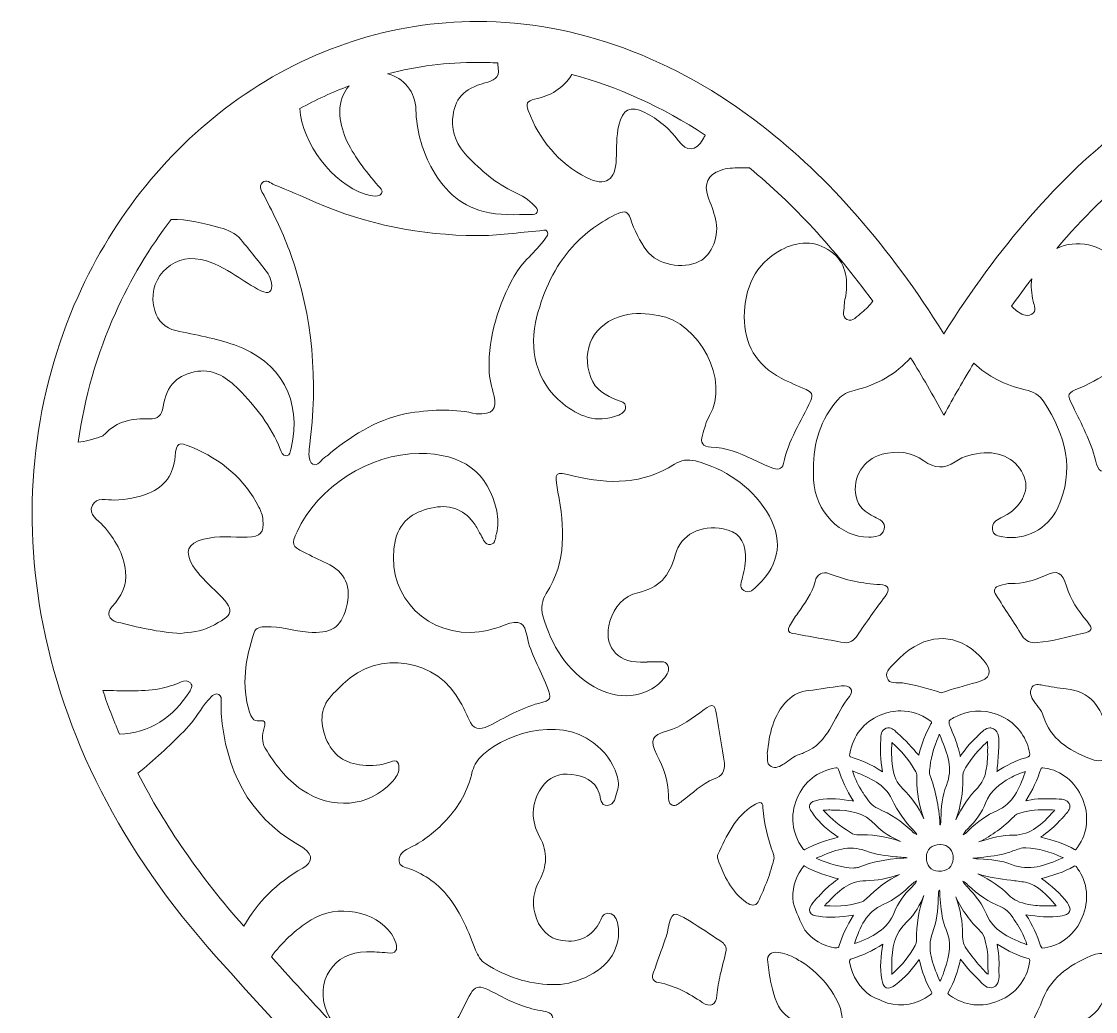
# Model space of a CAD drawing. Extents: x 16 to 8959, y -909 to -91.
# Drawn here: x 3481 to 4006, y -576 to -92 of the extents above; entities that cross this region are included whole.
import ezdxf

# ---------------------------------------------------------------- set-up
doc = ezdxf.new("R2010")
doc.units = 0
doc.header["$MEASUREMENT"] = 0
doc.layers.add('Layer 1', color=7, linetype='Continuous')

msp = doc.modelspace()

# ---------------------------------------------------------------- linework, layer by layer
at = {"layer": 'Layer 1', "lineweight": 0}
for points, knots in [([(4355.48, -226.33), (4337.85, -186.9), (4310.75, -153.49), (4277.11, -129.71), (4242.04, -104.91), (4201.53, -91.8), (4159.95, -91.8), (4112.05, -91.8), (4064.03, -109.39), (4021.06, -142.66), (3988.36, -167.98), (3958.49, -202.19), (3932, -244.61), (3905.52, -202.2), (3875.66, -168), (3842.95, -142.67), (3799.98, -109.4), (3751.95, -91.81), (3704.04, -91.8), (3662.47, -91.8), (3621.96, -104.91), (3586.9, -129.69), (3553.25, -153.47), (3526.15, -186.88), (3508.52, -226.31), (3487.14, -274.13), (3480.87, -327.84), (3490.41, -381.63), (3500.97, -441.15), (3529.77, -497.53), (3576, -549.22), (3729.89, -721.22), (3906.96, -885.08), (3908.74, -886.72), (3908.74, -886.72), (3932.01, -908.2), (3932.01, -908.2), (3932.01, -908.2), (3955.28, -886.71), (3955.28, -886.71), (3957.05, -885.08), (4134.13, -721.22), (4288.01, -549.22), (4334.24, -497.54), (4363.03, -441.16), (4373.59, -381.65), (4383.12, -327.86), (4376.86, -274.15), (4355.48, -226.33)], [0, 0, 0, 0, 1, 1, 1, 2, 2, 2, 3, 3, 3, 4, 4, 4, 5, 5, 5, 6, 6, 6, 7, 7, 7, 8, 8, 8, 9, 9, 9, 10, 10, 10, 11, 11, 11, 12, 12, 12, 13, 13, 13, 14, 14, 14, 15, 15, 15, 16, 16, 16, 16]), ([(3704.04, -111.8), (3704.04, -111.8), (3704.05, -111.8), (3704.06, -111.8), (3707.3, -111.8), (3710.54, -111.91), (3713.77, -112.08), (3713.82, -112.88), (3713.91, -113.69), (3714.05, -114.51), (3714.93, -119.64), (3711.43, -120.8), (3707.54, -121.87), (3697.04, -124.74), (3692.58, -129.53), (3691.74, -139.54), (3691.16, -146.5), (3694, -152.54), (3698.76, -157.49), (3705.59, -164.61), (3712.86, -171.2), (3722.04, -175.32), (3725.63, -176.93), (3729.02, -178.98), (3731.72, -181.94), (3732.54, -182.83), (3733.75, -183.69), (3733.11, -185.13), (3732.59, -186.3), (3731.32, -186.2), (3730.28, -186.21), (3722.42, -186.29), (3714.54, -186.79), (3706.8, -184.75), (3694.69, -181.56), (3686.74, -173.43), (3681.11, -162.75), (3676.56, -154.1), (3673.99, -144.87), (3673.8, -135), (3673.63, -126.33), (3667.75, -119.31), (3659.94, -117.38), (3674.33, -113.69), (3689.11, -111.8), (3704.04, -111.8)], [0, 0, 0, 0, 1, 1, 1, 2, 2, 2, 3, 3, 3, 4, 4, 4, 5, 5, 5, 6, 6, 6, 7, 7, 7, 8, 8, 8, 9, 9, 9, 10, 10, 10, 11, 11, 11, 12, 12, 12, 13, 13, 13, 14, 14, 14, 15, 15, 15, 15]), ([(3731.8, -129.86), (3739.51, -128.28), (3745.82, -124.52), (3750.12, -117.81), (3772.4, -123.61), (3794.33, -133.56), (3815.26, -147.41), (3814.97, -148), (3814.67, -148.58), (3814.34, -149.16), (3810.59, -155.53), (3806.38, -155.92), (3801.99, -149.97), (3797.63, -144.08), (3792.24, -139.54), (3785.71, -136.34), (3778.49, -132.79), (3774.85, -134.68), (3773, -142.61), (3771.72, -148.08), (3771.99, -153.62), (3771.8, -159.15), (3771.44, -169.67), (3766.57, -172.85), (3757.25, -168.12), (3743.42, -161.09), (3734.21, -149.78), (3728.68, -135.37), (3727.43, -132.12), (3728.12, -130.62), (3731.8, -129.86)], [0, 0, 0, 0, 1, 1, 1, 2, 2, 2, 3, 3, 3, 4, 4, 4, 5, 5, 5, 6, 6, 6, 7, 7, 7, 8, 8, 8, 9, 9, 9, 10, 10, 10, 10]), ([(3646.37, -160.93), (3649.13, -164.88), (3652.37, -168.49), (3655.38, -172.26), (3656.24, -173.34), (3657.84, -174.33), (3656.96, -175.89), (3656.05, -177.5), (3654.23, -177.34), (3652.6, -177.05), (3651.37, -176.83), (3650.12, -176.63), (3648.94, -176.24), (3632.84, -171.06), (3618.22, -151.52), (3616.95, -134.44), (3624.78, -130.14), (3632.84, -126.43), (3641.07, -123.34), (3638.2, -126.65), (3636.5, -130.99), (3636.57, -135.84), (3636.69, -145.4), (3641.11, -153.39), (3646.37, -160.93)], [0, 0, 0, 0, 1, 1, 1, 2, 2, 2, 3, 3, 3, 4, 4, 4, 5, 5, 5, 6, 6, 6, 7, 7, 7, 8, 8, 8, 8]), ([(3897.21, -228.66), (3895.74, -230.63), (3893.97, -232.48), (3891.88, -234.15), (3889.69, -235.91), (3887.33, -238.96), (3884.6, -237.57), (3881.79, -236.13), (3883.41, -232.4), (3883.34, -229.67), (3883.31, -228.44), (3883.82, -227.22), (3883.99, -225.98), (3885.11, -217.57), (3884.17, -209.54), (3876.75, -204.28), (3869.03, -198.82), (3860.41, -199.17), (3852.35, -203.58), (3839.58, -210.56), (3834.49, -222.5), (3834.36, -236.23), (3834.24, -249.48), (3840.28, -259.99), (3852.42, -266.29), (3856.38, -268.34), (3860.5, -270.09), (3864.6, -271.86), (3867.15, -272.96), (3868.28, -274.32), (3866.92, -277.22), (3862.14, -287.37), (3855.87, -296.87), (3853.54, -308.12), (3852.91, -311.16), (3850.24, -311.14), (3847.89, -310.21), (3844.57, -308.9), (3841.35, -307.34), (3838.12, -305.81), (3831.78, -302.81), (3825.29, -300.25), (3818.17, -300.08), (3813.88, -299.98), (3812.83, -297.8), (3813.94, -294.14), (3814.93, -290.9), (3815.7, -287.45), (3817.4, -284.59), (3827.31, -267.87), (3812.63, -238.97), (3792.25, -235.59), (3786.52, -234.64), (3780.94, -234.09), (3775.27, -235.58), (3760.89, -239.37), (3754.2, -252.02), (3759.29, -265.98), (3761.52, -272.1), (3766.8, -274.77), (3772.35, -277.09), (3773.93, -277.75), (3776.29, -277.9), (3776.36, -280.09), (3776.44, -282.54), (3774.37, -283.86), (3772.35, -284.64), (3762.1, -288.58), (3753.31, -284.93), (3745.51, -278.6), (3732.61, -268.11), (3728.68, -252.12), (3732.98, -236.04), (3736.38, -223.31), (3741.49, -211.83), (3750.34, -202.06), (3756.67, -195.07), (3764.13, -189.67), (3772.68, -185.71), (3775.76, -184.28), (3777.58, -184.79), (3778.72, -188.27), (3780.57, -193.89), (3783.16, -199.21), (3786.73, -203.98), (3791.86, -210.85), (3804.06, -213.27), (3812.52, -209.13), (3818.54, -206.19), (3822.38, -196.44), (3820.37, -188.49), (3819.41, -184.69), (3817.88, -181.04), (3816.61, -177.32), (3814.51, -171.14), (3816.56, -166.94), (3822.72, -164.63), (3825.8, -163.48), (3829, -163.39), (3832.23, -163.43), (3833.79, -163.44), (3835.35, -163.44), (3836.91, -163.44), (3858.38, -181.06), (3878.52, -202.86), (3897.21, -228.66)], [0, 0, 0, 0, 1, 1, 1, 2, 2, 2, 3, 3, 3, 4, 4, 4, 5, 5, 5, 6, 6, 6, 7, 7, 7, 8, 8, 8, 9, 9, 9, 10, 10, 10, 11, 11, 11, 12, 12, 12, 13, 13, 13, 14, 14, 14, 15, 15, 15, 16, 16, 16, 17, 17, 17, 18, 18, 18, 19, 19, 19, 20, 20, 20, 21, 21, 21, 22, 22, 22, 23, 23, 23, 24, 24, 24, 25, 25, 25, 26, 26, 26, 27, 27, 27, 28, 28, 28, 29, 29, 29, 30, 30, 30, 31, 31, 31, 32, 32, 32, 33, 33, 33, 34, 34, 34, 35, 35, 35, 35]), ([(4027.12, -163.42), (4030.23, -163.34), (4033.34, -163.4), (4036.4, -164.32), (4043.64, -166.49), (4045.26, -169.29), (4043.37, -176.57), (4041.46, -183.92), (4037.87, -190.87), (4040.1, -199), (4042.17, -206.55), (4046.17, -210.04), (4053.81, -210.95), (4063.65, -212.14), (4070.33, -207.99), (4075.19, -199.96), (4077.69, -195.83), (4080.12, -191.66), (4082.49, -187.46), (4084.03, -184.75), (4085.86, -184.25), (4088.66, -185.77), (4117.21, -201.3), (4134.15, -232.51), (4124.77, -266.21), (4121.43, -278.26), (4103.5, -288.52), (4091.27, -285.62), (4089.58, -285.22), (4087.81, -284.5), (4086.46, -283.43), (4083.82, -281.32), (4083.33, -279.13), (4087.04, -277.38), (4089.3, -276.32), (4091.63, -275.26), (4093.57, -273.75), (4101.3, -267.75), (4103.74, -258.73), (4100.6, -248.71), (4098.15, -240.91), (4090.49, -235.43), (4080.96, -234.64), (4054.23, -232.45), (4034.38, -256.59), (4041.68, -282.41), (4045.83, -297.1), (4045.87, -297.22), (4031.51, -301.9), (4025.48, -303.87), (4020.19, -307.15), (4014.64, -310.02), (4008.83, -313.03), (4007.65, -312.43), (4006.13, -306.36), (4003.81, -297.08), (3999.32, -288.72), (3995.18, -280.2), (3992.02, -273.67), (3992.15, -273.77), (3998.67, -270.99), (4010.76, -265.83), (4021.19, -258.7), (4024.14, -244.84), (4026.87, -232), (4024.66, -219.93), (4016.3, -209.42), (4009.14, -200.41), (3996.78, -198.35), (3987.17, -202.8), (3999.91, -187.95), (4013.24, -174.81), (4027.12, -163.42)], [0, 0, 0, 0, 1, 1, 1, 2, 2, 2, 3, 3, 3, 4, 4, 4, 5, 5, 5, 6, 6, 6, 7, 7, 7, 8, 8, 8, 9, 9, 9, 10, 10, 10, 11, 11, 11, 12, 12, 12, 13, 13, 13, 14, 14, 14, 15, 15, 15, 16, 16, 16, 17, 17, 17, 18, 18, 18, 19, 19, 19, 20, 20, 20, 21, 21, 21, 22, 22, 22, 23, 23, 23, 24, 24, 24, 24]), ([(3598.7, -170.59), (3600.67, -168.67), (3602.69, -170.93), (3604.53, -171.68), (3611.32, -174.46), (3618.05, -177.37), (3624.77, -180.3), (3649.86, -191.25), (3676.22, -196.35), (3703.46, -196.58), (3713.78, -196.67), (3724.11, -195.02), (3734.44, -194.15), (3735.66, -194.05), (3737.14, -193.34), (3737.98, -194.49), (3739.07, -195.98), (3737.6, -197.14), (3736.83, -198.24), (3732.33, -204.68), (3725.69, -209.25), (3721.84, -216.37), (3714.14, -230.64), (3709.31, -245.52), (3709.53, -261.9), (3709.6, -266.48), (3710.93, -270.7), (3712, -275.03), (3713.59, -281.49), (3711.45, -284.08), (3703.32, -283.82), (3693.6, -281.27), (3682.41, -281.5), (3671.19, -283.29), (3656.2, -285.69), (3643.87, -293.45), (3632.25, -302.65), (3631.41, -303.32), (3630.71, -304.23), (3629.77, -304.69), (3627.47, -305.82), (3625.8, -309.93), (3623.35, -308.35), (3620.92, -306.8), (3621.36, -302.92), (3621.76, -299.84), (3625.94, -267.77), (3623.42, -236.35), (3612.6, -205.74), (3609.07, -195.76), (3604.33, -186.34), (3599.51, -176.95), (3598.49, -174.96), (3596.58, -172.66), (3598.7, -170.59)], [0, 0, 0, 0, 1, 1, 1, 2, 2, 2, 3, 3, 3, 4, 4, 4, 5, 5, 5, 6, 6, 6, 7, 7, 7, 8, 8, 8, 9, 9, 9, 10, 10, 10, 11, 11, 11, 12, 12, 12, 13, 13, 13, 14, 14, 14, 15, 15, 15, 16, 16, 16, 17, 17, 17, 18, 18, 18, 18]), ([(3554.14, -188.68), (3562.19, -188.44), (3570.1, -190.61), (3578.01, -192.71), (3581.82, -193.72), (3585.55, -195.36), (3588.15, -198.46), (3592.74, -203.92), (3597.14, -209.54), (3601.45, -215.22), (3602.38, -216.43), (3602.9, -218.13), (3603.12, -219.67), (3603.74, -224.05), (3601.91, -225.55), (3597.97, -223.55), (3593.69, -221.36), (3589.68, -218.63), (3585.58, -216.07), (3580.26, -212.74), (3574.86, -209.55), (3568.63, -208.23), (3553.9, -205.12), (3541.57, -218.82), (3546.06, -233.27), (3547.67, -238.45), (3550.91, -241.8), (3556.41, -243.01), (3566.01, -245.13), (3575.72, -246.77), (3585.04, -250.07), (3607.73, -258.09), (3618.31, -277.24), (3612.7, -300.53), (3612.35, -301.99), (3612.47, -304.21), (3610.43, -304.32), (3608.58, -304.42), (3607.95, -302.41), (3607.38, -300.98), (3602.84, -289.64), (3595.49, -280.21), (3586.99, -271.7), (3581.61, -266.32), (3575.41, -261.79), (3567.12, -262.95), (3557.36, -264.31), (3551.81, -269.78), (3550.09, -280.23), (3549.36, -284.64), (3547.82, -286.34), (3543.27, -286.21), (3535.25, -285.99), (3527.53, -287.19), (3521.68, -293.63), (3521.11, -294.27), (3520.25, -294.77), (3519.42, -295.04), (3515.8, -296.23), (3512.19, -297.13), (3508.58, -297.68), (3511.71, -275.8), (3517.79, -254.56), (3526.78, -234.47), (3534.18, -217.93), (3543.39, -202.57), (3554.14, -188.68)], [0, 0, 0, 0, 1, 1, 1, 2, 2, 2, 3, 3, 3, 4, 4, 4, 5, 5, 5, 6, 6, 6, 7, 7, 7, 8, 8, 8, 9, 9, 9, 10, 10, 10, 11, 11, 11, 12, 12, 12, 13, 13, 13, 14, 14, 14, 15, 15, 15, 16, 16, 16, 17, 17, 17, 18, 18, 18, 19, 19, 19, 20, 20, 20, 21, 21, 21, 22, 22, 22, 22]), ([(3975.69, -228.69), (3976.11, -230.75), (3977.8, -233.43), (3974.96, -234.99), (3972.22, -236.49), (3969.76, -234.95), (3967.58, -233.3), (3966.69, -232.62), (3965.85, -231.88), (3965.06, -231.08), (3968.33, -226.51), (3971.63, -222.06), (3974.98, -217.74), (3974.43, -221.3), (3974.93, -224.97), (3975.69, -228.69)], [0, 0, 0, 0, 1, 1, 1, 2, 2, 2, 3, 3, 3, 4, 4, 4, 5, 5, 5, 5]), ([(3932.01, -284.43), (3936.76, -275.62), (3941.65, -267.13), (3946.65, -258.96), (3953.33, -265.38), (3961.78, -269.66), (3971.8, -272.01), (3975.73, -272.94), (3978.72, -274.48), (3980.9, -277.86), (3991.46, -294.19), (3996.33, -311.29), (3987.5, -329.99), (3982.65, -340.25), (3971.98, -345.66), (3960.91, -343.94), (3958.61, -343.58), (3955.98, -343.14), (3955.75, -340.2), (3955.54, -337.38), (3957.37, -335.68), (3959.91, -334.6), (3968.35, -331), (3973.52, -322.93), (3971.78, -316.21), (3969.54, -307.59), (3961.34, -302.18), (3951.66, -302.83), (3946.57, -303.17), (3941.73, -304.31), (3937.5, -307.22), (3932.22, -310.85), (3927.39, -310.46), (3922.22, -306.72), (3916.07, -302.28), (3909, -301.61), (3901.76, -303.56), (3892.46, -306.06), (3887.21, -314.76), (3889.04, -324.22), (3890.03, -329.38), (3893.69, -331.97), (3897.99, -334.14), (3900.47, -335.4), (3903.77, -336.53), (3902.75, -340.24), (3901.76, -343.84), (3898.47, -344.05), (3895.31, -344.08), (3881.34, -344.18), (3869.02, -331.46), (3868.2, -316.02), (3868.11, -314.24), (3868.19, -312.45), (3868.19, -310.66), (3868.17, -297.89), (3871.69, -286.38), (3880.29, -276.66), (3882.39, -274.3), (3884.98, -273.02), (3888.06, -272.29), (3899.45, -269.58), (3908.66, -264.23), (3915.72, -256.3), (3921.3, -265.29), (3926.73, -274.66), (3932.01, -284.43)], [0, 0, 0, 0, 1, 1, 1, 2, 2, 2, 3, 3, 3, 4, 4, 4, 5, 5, 5, 6, 6, 6, 7, 7, 7, 8, 8, 8, 9, 9, 9, 10, 10, 10, 11, 11, 11, 12, 12, 12, 13, 13, 13, 14, 14, 14, 15, 15, 15, 16, 16, 16, 17, 17, 17, 18, 18, 18, 19, 19, 19, 20, 20, 20, 21, 21, 21, 22, 22, 22, 22]), ([(3564.75, -358.07), (3567.58, -362.66), (3571.5, -366.3), (3575.41, -370.03), (3586.41, -380.5), (3584.89, -382), (3573.21, -387.96), (3568.49, -390.36), (3563.23, -390.56), (3558.86, -391.14), (3547.66, -390.61), (3537.58, -388.16), (3527.54, -385.59), (3523.65, -384.59), (3522.29, -381.11), (3525.1, -378.17), (3529.86, -373.17), (3532.42, -367.61), (3531.76, -360.82), (3530.92, -352.11), (3526.55, -345), (3520.9, -338.54), (3518.33, -335.6), (3513.19, -333.27), (3515.59, -328.5), (3517.64, -324.4), (3522.61, -325.94), (3526.38, -325.91), (3532.21, -325.85), (3537.74, -324.78), (3543.1, -322.55), (3551.13, -319.22), (3555.22, -313.41), (3556.01, -304.59), (3556.65, -297.54), (3557.55, -297.37), (3564.17, -300.09), (3578.57, -306.02), (3589.88, -315.42), (3597.02, -329.47), (3597.99, -331.39), (3598.77, -333.38), (3598.95, -335.57), (3599.52, -342.08), (3597.86, -343.84), (3591.32, -344.05), (3584.19, -344.28), (3576.99, -343.19), (3569.95, -345.07), (3562.11, -347.15), (3560.46, -351.1), (3564.75, -358.07)], [0, 0, 0, 0, 1, 1, 1, 2, 2, 2, 3, 3, 3, 4, 4, 4, 5, 5, 5, 6, 6, 6, 7, 7, 7, 8, 8, 8, 9, 9, 9, 10, 10, 10, 11, 11, 11, 12, 12, 12, 13, 13, 13, 14, 14, 14, 15, 15, 15, 16, 16, 16, 17, 17, 17, 17]), ([(3597.14, -433.95), (3594.17, -434.38), (3593.17, -431.97), (3592.44, -429.72), (3588.12, -416.47), (3590.49, -403.57), (3594.61, -390.8), (3595.5, -388.05), (3597.98, -388.01), (3600.37, -387.91), (3607.42, -387.62), (3614.12, -389.98), (3621.08, -390.53), (3632.14, -391.4), (3637.1, -388.51), (3639.69, -378.87), (3642.51, -368.36), (3639.34, -361.08), (3630.06, -356.76), (3626.34, -355.02), (3622.61, -353.28), (3618.93, -351.44), (3613.12, -348.54), (3612.8, -347.49), (3615.63, -341.44), (3625.9, -319.44), (3651.03, -303.31), (3675.3, -303.12), (3696.51, -302.96), (3709.42, -312.52), (3713.28, -331.24), (3714.05, -334.97), (3714.13, -338.7), (3713.12, -342.39), (3712.58, -344.37), (3712.83, -347.25), (3710.25, -347.65), (3707.33, -348.1), (3706.84, -345.01), (3705.65, -343.15), (3704.6, -341.5), (3703.82, -339.66), (3702.73, -338.04), (3697.94, -330.92), (3691.14, -328.01), (3682.8, -329.53), (3673.68, -331.2), (3666.27, -335.25), (3663.85, -345.27), (3658.09, -369.15), (3675.9, -391.09), (3700.39, -390.67), (3706.29, -390.57), (3711.57, -389.27), (3716.95, -387.12), (3724.96, -383.93), (3726.89, -386.41), (3728.13, -392.59), (3729.87, -401.23), (3734.7, -408.78), (3737.83, -416.95), (3740.3, -423.38), (3740.21, -423.78), (3733.78, -425.41), (3724.99, -427.64), (3717.38, -432.45), (3709.38, -436.4), (3704.69, -438.71), (3701.68, -438.11), (3699.65, -433.13), (3698.51, -430.32), (3697.03, -427.64), (3695.64, -424.95), (3684.56, -403.55), (3655.5, -398.91), (3638.26, -415.77), (3636.72, -417.27), (3635.23, -418.82), (3633.69, -420.31), (3627.02, -426.77), (3626.52, -434.31), (3629.79, -442.5), (3633.03, -450.63), (3639.16, -454.93), (3647.77, -455.62), (3652.23, -455.98), (3656.7, -455.86), (3660.97, -454.08), (3665.05, -452.38), (3665.72, -454.79), (3665.35, -458.01), (3665.07, -460.42), (3663.59, -462.24), (3661.98, -463.98), (3650.65, -476.23), (3632.67, -477.68), (3618.01, -467.65), (3610.28, -462.37), (3604.78, -455.21), (3600.09, -447.3), (3598.19, -444.08), (3598.64, -440.81), (3599.55, -437.44), (3600.08, -435.49), (3600.67, -433.44), (3597.14, -433.95)], [0, 0, 0, 0, 1, 1, 1, 2, 2, 2, 3, 3, 3, 4, 4, 4, 5, 5, 5, 6, 6, 6, 7, 7, 7, 8, 8, 8, 9, 9, 9, 10, 10, 10, 11, 11, 11, 12, 12, 12, 13, 13, 13, 14, 14, 14, 15, 15, 15, 16, 16, 16, 17, 17, 17, 18, 18, 18, 19, 19, 19, 20, 20, 20, 21, 21, 21, 22, 22, 22, 23, 23, 23, 24, 24, 24, 25, 25, 25, 26, 26, 26, 27, 27, 27, 28, 28, 28, 29, 29, 29, 30, 30, 30, 31, 31, 31, 32, 32, 32, 33, 33, 33, 34, 34, 34, 35, 35, 35, 35]), ([(3743.26, -321.99), (3741.36, -311.75), (3741.36, -311.84), (3751.15, -314.19), (3768.19, -318.27), (3784.79, -318.34), (3800.22, -308.4), (3803.36, -306.37), (3806.88, -305.83), (3810.53, -306.82), (3825.1, -310.74), (3836.96, -318.69), (3845.21, -331.35), (3853.67, -344.35), (3851.95, -357.23), (3841, -367.64), (3839.05, -369.49), (3836.97, -371.94), (3834.09, -370.13), (3831.65, -368.6), (3833.04, -365.89), (3833.56, -363.71), (3834.45, -360.04), (3835.16, -356.38), (3834.99, -352.58), (3834.69, -345.58), (3830.99, -341.28), (3824.11, -339.99), (3813.38, -337.98), (3803.31, -342.44), (3800.56, -352.87), (3797.83, -363.25), (3792.71, -368.83), (3782.3, -371.28), (3775.53, -372.87), (3770.69, -378.08), (3768.65, -385.25), (3765.34, -396.91), (3771.5, -405.17), (3783.64, -405.23), (3784.71, -405.23), (3785.79, -405.23), (3786.86, -405.23), (3786.86, -405.19), (3786.86, -405.15), (3786.86, -405.11), (3787.93, -405.11), (3789.01, -405.04), (3790.08, -405.12), (3792.48, -405.3), (3795.61, -404.1), (3796.92, -406.81), (3798.41, -409.86), (3795.88, -412.22), (3794.02, -414.31), (3786.47, -422.82), (3772.41, -424.09), (3760.92, -417.34), (3747.46, -409.44), (3740.18, -397.02), (3735.79, -382.56), (3734.63, -378.74), (3735.5, -374.78), (3737.51, -371.69), (3747.68, -356), (3746.44, -339.15), (3743.26, -321.99)], [0, 0, 0, 0, 1, 1, 1, 2, 2, 2, 3, 3, 3, 4, 4, 4, 5, 5, 5, 6, 6, 6, 7, 7, 7, 8, 8, 8, 9, 9, 9, 10, 10, 10, 11, 11, 11, 12, 12, 12, 13, 13, 13, 14, 14, 14, 15, 15, 15, 16, 16, 16, 17, 17, 17, 18, 18, 18, 19, 19, 19, 20, 20, 20, 21, 21, 21, 22, 22, 22, 22]), ([(3903.22, -373.14), (3898.46, -379.38), (3894, -385.86), (3889.51, -392.31), (3887.95, -394.55), (3886.16, -396.02), (3883.25, -395.68), (3874.82, -394.17), (3866.39, -392.68), (3857.97, -391.15), (3855.7, -390.73), (3855.54, -389.26), (3856.52, -387.58), (3857.77, -385.42), (3859.11, -383.3), (3860.54, -381.26), (3863.93, -376.44), (3867.54, -371.73), (3868.97, -365.85), (3869.9, -362.02), (3872.72, -360.74), (3875.86, -361.94), (3883.93, -365.01), (3892.13, -366.91), (3900.78, -367.28), (3904.9, -367.46), (3906.1, -369.35), (3903.22, -373.14)], [0, 0, 0, 0, 1, 1, 1, 2, 2, 2, 3, 3, 3, 4, 4, 4, 5, 5, 5, 6, 6, 6, 7, 7, 7, 8, 8, 8, 9, 9, 9, 9]), ([(3999.6, -391.27), (3992.27, -392.75), (3985.11, -395.1), (3977.61, -395.63), (3974.47, -396.01), (3972.04, -395.08), (3970.29, -392.3), (3966.1, -385.66), (3961.81, -379.08), (3957.55, -372.49), (3955.93, -369.99), (3956.79, -368.45), (3959.45, -367.74), (3961.16, -367.27), (3962.95, -366.66), (3964.67, -366.74), (3970.55, -366.99), (3975.86, -365.37), (3981.16, -362.95), (3987.78, -359.93), (3989.95, -361.14), (3991.97, -368.13), (3993.85, -374.63), (3997.68, -379.94), (4001.89, -385.09), (4005.17, -389.11), (4004.71, -390.24), (3999.6, -391.27)], [0, 0, 0, 0, 1, 1, 1, 2, 2, 2, 3, 3, 3, 4, 4, 4, 5, 5, 5, 6, 6, 6, 7, 7, 7, 8, 8, 8, 9, 9, 9, 9]), ([(3947.89, -415.16), (3942.2, -416.61), (3936.59, -418.42), (3930.64, -420.16), (3924.6, -418.19), (3918.26, -416.49), (3911.73, -415.42), (3909.14, -414.99), (3905.18, -416.26), (3904.19, -412.87), (3903.17, -409.39), (3906.51, -407.18), (3908.7, -404.92), (3910.69, -402.88), (3912.75, -400.85), (3915.07, -399.23), (3927.76, -390.33), (3941.05, -392.25), (3951.41, -404.32), (3956.1, -409.78), (3954.84, -413.4), (3947.89, -415.16)], [0, 0, 0, 0, 1, 1, 1, 2, 2, 2, 3, 3, 3, 4, 4, 4, 5, 5, 5, 6, 6, 6, 7, 7, 7, 7]), ([(3520.64, -419.1), (3529.85, -419.06), (3539.07, -419.89), (3548.24, -418.25), (3551.97, -417.57), (3555.5, -416.36), (3558.97, -414.91), (3560.57, -414.24), (3562.19, -414.01), (3563.46, -415.36), (3564.91, -416.88), (3563.8, -418.42), (3562.98, -419.75), (3555.67, -431.64), (3543.06, -440.43), (3528.79, -440.38), (3525.78, -433.34), (3523.06, -426.25), (3520.64, -419.1)], [0, 0, 0, 0, 1, 1, 1, 2, 2, 2, 3, 3, 3, 4, 4, 4, 5, 5, 5, 6, 6, 6, 6]), ([(3865.93, -419.09), (3871.26, -418.55), (3876.53, -417.48), (3881.85, -416.84), (3886.04, -416.33), (3888.31, -418.95), (3885.79, -422.04), (3878.89, -430.47), (3876.36, -442.72), (3866.15, -448.36), (3865.18, -448.75), (3864.24, -449.19), (3863.32, -449.65), (3862.64, -449.91), (3861.93, -450.15), (3861.19, -450.36), (3858.56, -451.08), (3856.36, -453.36), (3853.95, -454.89), (3851.95, -456.15), (3849.8, -457.49), (3847.46, -456.27), (3844.86, -454.92), (3845.99, -452.17), (3845.62, -449.73), (3846.75, -440.47), (3848.27, -431.14), (3855.49, -423.96), (3858.38, -421.08), (3861.8, -419.51), (3865.93, -419.09)], [0, 0, 0, 0, 1, 1, 1, 2, 2, 2, 3, 3, 3, 4, 4, 4, 5, 5, 5, 6, 6, 6, 7, 7, 7, 8, 8, 8, 9, 9, 9, 10, 10, 10, 10]), ([(4011.66, -437.74), (4012.41, -440.48), (4012.65, -443.35), (4013, -445.45), (4012.86, -453.08), (4009.73, -454.94), (4003.22, -452.35), (3993, -448.29), (3984.16, -443), (3980.63, -431.54), (3979.73, -428.6), (3977.11, -426.22), (3975.48, -423.46), (3974.35, -421.55), (3973.9, -419.3), (3975.24, -417.36), (3976.44, -415.62), (3978.44, -416.23), (3980.19, -416.51), (3984.07, -417.11), (3987.92, -417.96), (3991.81, -418.3), (4003.83, -419.35), (4008.86, -427.44), (4011.66, -437.74)], [0, 0, 0, 0, 1, 1, 1, 2, 2, 2, 3, 3, 3, 4, 4, 4, 5, 5, 5, 6, 6, 6, 7, 7, 7, 8, 8, 8, 8]), ([(3537.81, -459.58), (3545.59, -453.23), (3553.04, -446.36), (3560.23, -439.09), (3563.78, -435.49), (3566.65, -431.43), (3569.46, -427.28), (3570.65, -425.51), (3572.09, -423.9), (3573.56, -422.35), (3574.53, -421.33), (3575.73, -420.29), (3577.33, -421.04), (3578.72, -421.69), (3578.53, -423.12), (3578.56, -424.34), (3578.62, -426.3), (3578.58, -428.27), (3578.58, -430.24), (3580.72, -457.66), (3591.48, -480.05), (3616.02, -494.41), (3617.1, -495.04), (3618.19, -495.68), (3619.17, -496.46), (3623.53, -499.94), (3623.33, -503.22), (3618.47, -505.96), (3605.65, -513.18), (3596.21, -522.8), (3589.63, -534.43), (3568.35, -510.43), (3551.04, -485.42), (3537.81, -459.58)], [0, 0, 0, 0, 1, 1, 1, 2, 2, 2, 3, 3, 3, 4, 4, 4, 5, 5, 5, 6, 6, 6, 7, 7, 7, 8, 8, 8, 9, 9, 9, 10, 10, 10, 11, 11, 11, 11]), ([(3819.64, -462.36), (3813.53, -464.68), (3809, -469.48), (3803.8, -473.24), (3802.39, -474.25), (3800.94, -475.89), (3799.06, -475.15), (3797.06, -474.36), (3797.36, -472.18), (3797.33, -470.44), (3797.22, -463.3), (3794.85, -456.86), (3791.67, -450.55), (3787.97, -443.19), (3789.01, -441.16), (3796.77, -438.86), (3803.59, -436.84), (3809.11, -432.55), (3814.76, -428.47), (3819.12, -425.33), (3819.9, -425.62), (3820.8, -430.86), (3822.16, -438.76), (3823.38, -446.69), (3824.66, -454.61), (3825.16, -458.67), (3823.43, -460.92), (3819.64, -462.36)], [0, 0, 0, 0, 1, 1, 1, 2, 2, 2, 3, 3, 3, 4, 4, 4, 5, 5, 5, 6, 6, 6, 7, 7, 7, 8, 8, 8, 9, 9, 9, 9]), ([(3925.69, -435.48), (3923.11, -440.08), (3921.13, -445.11), (3919.67, -450.79), (3916.6, -447.01), (3913.19, -443.45), (3909.29, -439.99), (3909.09, -439.82), (3908.89, -439.62), (3908.69, -439.42), (3907.61, -438.36), (3905.98, -436.75), (3903.8, -437.53), (3901.24, -438.43), (3901.2, -441.03), (3901.17, -442.59), (3901.16, -442.86), (3901.16, -443.14), (3901.14, -443.39), (3900.86, -447.63), (3900.79, -452.69), (3902.03, -458.84), (3896.35, -455.13), (3891.03, -453.1), (3886.45, -451.6), (3886.06, -451.47), (3885.66, -451.34), (3885.93, -450), (3887.73, -440.89), (3892.75, -434.56), (3900.86, -431.18), (3904.27, -429.77), (3907.62, -429.06), (3910.9, -429.06), (3915.79, -429.06), (3920.53, -430.63), (3925.07, -433.76), (3926.22, -434.55), (3926.11, -434.75), (3925.69, -435.48)], [0, 0, 0, 0, 1, 1, 1, 2, 2, 2, 3, 3, 3, 4, 4, 4, 5, 5, 5, 6, 6, 6, 7, 7, 7, 8, 8, 8, 9, 9, 9, 10, 10, 10, 11, 11, 11, 12, 12, 12, 13, 13, 13, 13]), ([(3960.7, -431.9), (3967.37, -435.3), (3972.15, -441.43), (3973.79, -448.73), (3974.31, -451.02), (3973.89, -451.48), (3972.04, -451.99), (3966.96, -453.41), (3962.37, -455.97), (3957.96, -458.65), (3958.01, -458.07), (3958.06, -457.51), (3958.11, -456.95), (3958.41, -453.62), (3958.69, -450.47), (3958.8, -447.32), (3958.81, -446.96), (3958.83, -446.57), (3958.85, -446.17), (3959.01, -443.23), (3959.23, -439.19), (3956.21, -437.8), (3955.62, -437.52), (3955.05, -437.41), (3954.51, -437.41), (3952.3, -437.41), (3950.47, -439.36), (3949.06, -440.86), (3948.54, -441.41), (3948.06, -441.93), (3947.6, -442.33), (3944.68, -444.88), (3942.39, -448.04), (3940.18, -451.1), (3940.11, -451.19), (3940.05, -451.28), (3939.98, -451.37), (3939.98, -451.33), (3939.97, -451.29), (3939.97, -451.25), (3939.92, -450.89), (3939.87, -450.53), (3939.79, -450.2), (3939.01, -446.94), (3937.84, -443.49), (3936.11, -439.34), (3935.02, -436.71), (3934.27, -434.8), (3934.6, -434), (3934.92, -433.2), (3936.8, -432.34), (3939.43, -431.21), (3946.29, -428.26), (3954.04, -428.51), (3960.7, -431.9)], [0, 0, 0, 0, 1, 1, 1, 2, 2, 2, 3, 3, 3, 4, 4, 4, 5, 5, 5, 6, 6, 6, 7, 7, 7, 8, 8, 8, 9, 9, 9, 10, 10, 10, 11, 11, 11, 12, 12, 12, 13, 13, 13, 14, 14, 14, 15, 15, 15, 16, 16, 16, 17, 17, 17, 18, 18, 18, 18]), ([(3734.26, -490.66), (3738.48, -498.39), (3737.89, -505.01), (3733.99, -512.36), (3731.47, -517.12), (3730.54, -522.35), (3731.91, -527.94), (3733.71, -535.32), (3738.58, -540.57), (3745.31, -541.47), (3753.8, -542.62), (3760.25, -539.34), (3763.83, -532), (3764.78, -530.05), (3765.56, -527.7), (3768.25, -528.12), (3771.16, -528.58), (3772.07, -531.04), (3772.55, -533.63), (3774.53, -544.4), (3768.37, -554.47), (3756.39, -559.6), (3751.28, -561.79), (3745.91, -563.2), (3740.24, -563), (3728.53, -562.62), (3717.78, -559.22), (3707.94, -552.82), (3705.36, -551.13), (3704.02, -548.8), (3702.98, -546.07), (3699.53, -537.05), (3695.87, -528.13), (3689.9, -520.36), (3684.85, -513.78), (3678.37, -509.29), (3670.71, -506.3), (3668.66, -505.49), (3665.71, -505.46), (3665.54, -502.43), (3665.37, -499.33), (3667.67, -497.53), (3670.13, -496.37), (3676.7, -493.3), (3682.28, -489.03), (3687.33, -483.82), (3693.83, -477.11), (3698.64, -469.59), (3700.92, -460.48), (3701.66, -457.53), (3702.63, -454.66), (3704.73, -452.3), (3714.65, -441.15), (3743.24, -431.07), (3760.67, -444.66), (3766.07, -448.87), (3769.97, -453.98), (3772.08, -460.49), (3772.94, -463.12), (3773.11, -465.75), (3772.28, -468.39), (3771.38, -471.25), (3770.96, -475.12), (3767.4, -475.34), (3763.94, -475.55), (3764.24, -471.55), (3763.45, -469.25), (3761.21, -462.75), (3755.75, -461.04), (3750.03, -460.18), (3743.94, -459.26), (3738.72, -461.45), (3735.17, -466.7), (3729.93, -474.46), (3730.09, -482.99), (3734.26, -490.66)], [0, 0, 0, 0, 1, 1, 1, 2, 2, 2, 3, 3, 3, 4, 4, 4, 5, 5, 5, 6, 6, 6, 7, 7, 7, 8, 8, 8, 9, 9, 9, 10, 10, 10, 11, 11, 11, 12, 12, 12, 13, 13, 13, 14, 14, 14, 15, 15, 15, 16, 16, 16, 17, 17, 17, 18, 18, 18, 19, 19, 19, 20, 20, 20, 21, 21, 21, 22, 22, 22, 23, 23, 23, 24, 24, 24, 25, 25, 25, 25]), ([(3933.22, -465.54), (3931.08, -470.73), (3930.72, -476.43), (3930.53, -481.82), (3930.52, -482.04), (3930.52, -482.26), (3930.51, -482.49), (3930.51, -483.14), (3930.5, -483.75), (3930.36, -484.23), (3930.31, -484.39), (3930.27, -484.56), (3930.22, -484.73), (3930.2, -484.82), (3930.17, -484.93), (3930.14, -485.04), (3930.12, -484.92), (3930.1, -484.78), (3930.09, -484.62), (3929.55, -475.56), (3927.92, -467.61), (3925.11, -460.31), (3924.99, -460.02), (3925.01, -459.51), (3925.03, -459.02), (3925.04, -458.74), (3925.05, -458.46), (3925.04, -458.19), (3925.37, -452.95), (3926.78, -447.56), (3929.49, -441.26), (3929.49, -441.26), (3929.61, -440.97), (3929.61, -440.97), (3929.68, -440.82), (3929.77, -440.59), (3929.85, -440.44), (3929.96, -440.63), (3930.1, -440.97), (3930.17, -441.15), (3930.17, -441.15), (3930.66, -442.4), (3930.66, -442.4), (3933.71, -450.1), (3936.59, -457.38), (3933.22, -465.54)], [0, 0, 0, 0, 1, 1, 1, 2, 2, 2, 3, 3, 3, 4, 4, 4, 5, 5, 5, 6, 6, 6, 7, 7, 7, 8, 8, 8, 9, 9, 9, 10, 10, 10, 11, 11, 11, 12, 12, 12, 13, 13, 13, 14, 14, 14, 15, 15, 15, 15]), ([(3906.54, -444.59), (3911.24, -448.53), (3914.9, -453.02), (3918.21, -458.83), (3918.77, -459.82), (3918.76, -460.97), (3918.75, -462.4), (3918.7, -468.98), (3919.86, -475.52), (3922.19, -481.89), (3919.55, -476.11), (3916.1, -471.16), (3911.9, -467.14), (3909.04, -464.4), (3907.54, -461.16), (3906.86, -456.32), (3906.31, -452.37), (3906.33, -448.4), (3906.54, -444.59)], [0, 0, 0, 0, 1, 1, 1, 2, 2, 2, 3, 3, 3, 4, 4, 4, 5, 5, 5, 6, 6, 6, 6]), ([(3941.19, -462.16), (3941.13, -460.24), (3941.59, -458.57), (3942.65, -456.9), (3945.92, -451.73), (3949.07, -447.88), (3952.55, -444.81), (3952.7, -444.68), (3952.84, -444.54), (3952.99, -444.39), (3953.11, -444.28), (3953.27, -444.13), (3953.41, -444), (3953.41, -444.14), (3953.4, -444.29), (3953.39, -444.42), (3953.37, -444.73), (3953.36, -445.04), (3953.38, -445.33), (3953.44, -446.21), (3953.42, -447.09), (3953.41, -448.03), (3953.4, -448.44), (3953.4, -448.85), (3953.4, -449.26), (3953.4, -449.29), (3953.4, -449.31), (3953.4, -449.34), (3953.56, -452.34), (3953.1, -455.37), (3952.57, -458.19), (3951.88, -461.97), (3950.68, -464.5), (3948.55, -466.63), (3944.25, -470.96), (3940.72, -476.13), (3937.81, -482.39), (3940.27, -475.8), (3941.41, -469.01), (3941.19, -462.16)], [0, 0, 0, 0, 1, 1, 1, 2, 2, 2, 3, 3, 3, 4, 4, 4, 5, 5, 5, 6, 6, 6, 7, 7, 7, 8, 8, 8, 9, 9, 9, 10, 10, 10, 11, 11, 11, 12, 12, 12, 13, 13, 13, 13]), ([(3887.81, -473.2), (3887.69, -473.18), (3887.58, -473.16), (3887.46, -473.15), (3881.74, -472.32), (3876.33, -471.54), (3870.82, -472.65), (3868.52, -473.12), (3866.96, -473.53), (3866.42, -474.91), (3865.86, -476.32), (3866.75, -477.72), (3868.17, -479.71), (3871.38, -484.2), (3875.66, -487.5), (3880.23, -490.89), (3874.85, -492.27), (3869.29, -494.04), (3864.03, -496.95), (3863.67, -497.15), (3863.57, -497.21), (3862.95, -496.31), (3857.55, -488.58), (3856.64, -480.32), (3860.23, -471.76), (3863.64, -463.63), (3869.98, -458.63), (3879.08, -456.91), (3879.28, -456.87), (3879.45, -456.85), (3879.6, -456.85), (3880.15, -456.85), (3880.34, -457.13), (3880.5, -457.67), (3882.03, -462.77), (3884.32, -467.66), (3887.81, -473.2)], [0, 0, 0, 0, 1, 1, 1, 2, 2, 2, 3, 3, 3, 4, 4, 4, 5, 5, 5, 6, 6, 6, 7, 7, 7, 8, 8, 8, 9, 9, 9, 10, 10, 10, 11, 11, 11, 12, 12, 12, 12]), ([(3997.5, -495.62), (3997.38, -495.78), (3997.27, -495.95), (3997.15, -496.12), (3996.94, -496.43), (3996.56, -497.01), (3996.38, -497.07), (3996.39, -497.07), (3996.26, -497.07), (3995.96, -496.9), (3991.36, -494.3), (3986.2, -492.39), (3979.48, -490.84), (3979.89, -490.51), (3980.3, -490.19), (3980.71, -489.88), (3983.53, -487.67), (3986.19, -485.58), (3988.45, -483.02), (3988.78, -482.65), (3989.14, -482.29), (3989.49, -481.93), (3990.08, -481.33), (3990.7, -480.7), (3991.25, -479.98), (3991.43, -479.74), (3991.66, -479.5), (3991.89, -479.26), (3992.82, -478.27), (3994.37, -476.61), (3993.29, -474.38), (3992.28, -472.3), (3989.93, -472.24), (3988.37, -472.19), (3988.37, -472.19), (3986.86, -472.15), (3986.86, -472.15), (3982.28, -471.99), (3977.54, -471.82), (3972.85, -472.87), (3972.61, -472.92), (3972.37, -472.97), (3972.12, -473.02), (3975.37, -467.89), (3977.76, -462.79), (3979.53, -457.2), (3979.63, -456.9), (3979.67, -456.77), (3981.32, -457.02), (3989.43, -458.22), (3996.31, -463.79), (3999.73, -471.92), (4003.17, -480.09), (4002.33, -488.95), (3997.5, -495.62)], [0, 0, 0, 0, 1, 1, 1, 2, 2, 2, 3, 3, 3, 4, 4, 4, 5, 5, 5, 6, 6, 6, 7, 7, 7, 8, 8, 8, 9, 9, 9, 10, 10, 10, 11, 11, 11, 12, 12, 12, 13, 13, 13, 14, 14, 14, 15, 15, 15, 16, 16, 16, 17, 17, 17, 18, 18, 18, 18]), ([(3906.56, -472.25), (3909.48, -478.29), (3912.94, -483.27), (3917.12, -487.45), (3917.87, -488.2), (3918.4, -488.84), (3918.7, -489.57), (3917.87, -489.27), (3917.12, -488.66), (3916.25, -487.82), (3911.39, -483.06), (3905.85, -479.39), (3899.79, -476.89), (3896.7, -475.61), (3894.94, -472.93), (3893.08, -470.08), (3892.81, -469.67), (3892.53, -469.25), (3892.26, -468.84), (3890.14, -465.69), (3888.56, -462.4), (3887.3, -458.45), (3887.69, -458.61), (3888.08, -458.77), (3888.47, -458.93), (3896.25, -462.09), (3902.96, -464.83), (3906.56, -472.25)], [0, 0, 0, 0, 1, 1, 1, 2, 2, 2, 3, 3, 3, 4, 4, 4, 5, 5, 5, 6, 6, 6, 7, 7, 7, 8, 8, 8, 9, 9, 9, 9]), ([(3971.63, -459.46), (3968.78, -467.13), (3966.09, -474.37), (3957.88, -477.91), (3953.12, -479.96), (3948.58, -483.15), (3943.99, -487.66), (3943.99, -487.66), (3943.71, -487.93), (3943.71, -487.93), (3942.84, -488.8), (3942.17, -489.43), (3941.4, -489.73), (3941.73, -488.79), (3942.45, -487.94), (3943.51, -486.9), (3947.75, -482.74), (3950.64, -478.6), (3952.34, -474.26), (3954.73, -468.13), (3959.47, -464.73), (3964.23, -461.97), (3966.68, -460.55), (3969.21, -459.49), (3971.88, -458.77), (3971.8, -459), (3971.72, -459.23), (3971.63, -459.46)], [0, 0, 0, 0, 1, 1, 1, 2, 2, 2, 3, 3, 3, 4, 4, 4, 5, 5, 5, 6, 6, 6, 7, 7, 7, 8, 8, 8, 9, 9, 9, 9]), ([(3839.03, -475.14), (3841.01, -473.91), (3843.42, -472.74), (3843.53, -476.43), (3843.77, -484.23), (3846.03, -491.49), (3848.52, -498.74), (3848.75, -499.41), (3848.8, -500.13), (3848.96, -500.97), (3847.32, -508.39), (3844.46, -515.5), (3841.16, -522.4), (3839.95, -524.94), (3837.48, -524.21), (3835.61, -522.9), (3828.06, -517.65), (3824.4, -509.75), (3821.37, -501.48), (3821.14, -500.87), (3821.19, -499.99), (3821.46, -499.4), (3825.76, -490.19), (3829.87, -480.82), (3839.03, -475.14)], [0, 0, 0, 0, 1, 1, 1, 2, 2, 2, 3, 3, 3, 4, 4, 4, 5, 5, 5, 6, 6, 6, 7, 7, 7, 8, 8, 8, 8]), ([(3898.7, -484.95), (3902.02, -488.6), (3906.35, -490.92), (3910.78, -492.93), (3904.79, -490.8), (3898.62, -489.73), (3892.35, -489.73), (3891.73, -489.73), (3891.11, -489.74), (3890.49, -489.76), (3889.06, -489.81), (3887.71, -489.43), (3886.37, -488.6), (3880.9, -485.21), (3876.87, -481.94), (3873.67, -478.28), (3873.55, -478.15), (3873.42, -478.01), (3873.29, -477.87), (3873.2, -477.79), (3873.1, -477.67), (3873, -477.57), (3873.1, -477.57), (3873.2, -477.57), (3873.29, -477.58), (3873.55, -477.59), (3873.8, -477.6), (3874.05, -477.59), (3875.03, -477.54), (3876.02, -477.55), (3877.06, -477.56), (3877.5, -477.56), (3877.94, -477.57), (3878.38, -477.57), (3885.5, -477.63), (3892.9, -478.57), (3898.7, -484.95)], [0, 0, 0, 0, 1, 1, 1, 2, 2, 2, 3, 3, 3, 4, 4, 4, 5, 5, 5, 6, 6, 6, 7, 7, 7, 8, 8, 8, 9, 9, 9, 10, 10, 10, 11, 11, 11, 12, 12, 12, 12]), ([(3981.44, -477.44), (3983.08, -477.44), (3984.72, -477.5), (3986.34, -477.61), (3986.16, -477.8), (3985.98, -477.99), (3985.8, -478.18), (3979.91, -484.39), (3974.82, -489.76), (3966.09, -489.87), (3960.73, -489.94), (3955.26, -491), (3949.14, -493.17), (3955.51, -490.04), (3961.28, -485.85), (3966.33, -480.67), (3966.92, -480.07), (3967.52, -479.64), (3968.03, -479.46), (3972.43, -477.92), (3976.96, -477.44), (3981.44, -477.44)], [0, 0, 0, 0, 1, 1, 1, 2, 2, 2, 3, 3, 3, 4, 4, 4, 5, 5, 5, 6, 6, 6, 7, 7, 7, 7]), ([(3893.85, -497.58), (3898.6, -499.44), (3903.63, -499.93), (3908.49, -500.41), (3909.65, -500.52), (3910.8, -500.63), (3911.95, -500.76), (3912.26, -500.8), (3912.6, -500.81), (3912.96, -500.82), (3913.23, -500.84), (3913.65, -500.85), (3913.98, -500.89), (3913.52, -500.99), (3912.83, -501.03), (3912.48, -501.05), (3912.48, -501.05), (3912.11, -501.07), (3912.11, -501.07), (3903.41, -501.63), (3896.88, -502.97), (3890.91, -505.41), (3890.14, -505.73), (3889.19, -505.82), (3888.49, -505.89), (3888.25, -505.91), (3888.04, -505.93), (3887.86, -505.96), (3881.82, -505.61), (3876.32, -504.16), (3869.58, -501.12), (3869.58, -501.12), (3870.63, -500.68), (3870.63, -500.68), (3878.33, -497.43), (3885.59, -494.35), (3893.85, -497.58)], [0, 0, 0, 0, 1, 1, 1, 2, 2, 2, 3, 3, 3, 4, 4, 4, 5, 5, 5, 6, 6, 6, 7, 7, 7, 8, 8, 8, 9, 9, 9, 10, 10, 10, 11, 11, 11, 12, 12, 12, 12]), ([(3936.52, -501.49), (3936.43, -503.33), (3935.73, -504.88), (3934.52, -505.96), (3933.22, -507.12), (3931.45, -507.65), (3929.39, -507.53), (3925.68, -507.31), (3923.28, -504.55), (3923.42, -500.67), (3923.48, -498.78), (3924.15, -497.19), (3925.36, -496.08), (3926.53, -495), (3928.12, -494.43), (3929.98, -494.43), (3930.11, -494.43), (3930.25, -494.44), (3930.39, -494.44), (3932.25, -494.52), (3933.82, -495.2), (3934.92, -496.41), (3936.07, -497.68), (3936.63, -499.44), (3936.52, -501.49)], [0, 0, 0, 0, 1, 1, 1, 2, 2, 2, 3, 3, 3, 4, 4, 4, 5, 5, 5, 6, 6, 6, 7, 7, 7, 8, 8, 8, 8]), ([(3965.15, -504.22), (3960.13, -502.18), (3954.78, -501.78), (3949.3, -501.52), (3948.29, -501.47), (3947.31, -501.41), (3946.41, -501.18), (3946.41, -501.18), (3946.21, -501.13), (3946.21, -501.13), (3946.26, -501.13), (3946.31, -501.12), (3946.37, -501.12), (3946.37, -501.12), (3946.57, -501.1), (3946.57, -501.1), (3950.98, -500.65), (3955.54, -500.2), (3960.01, -499.34), (3962.02, -498.95), (3963.89, -498.27), (3965.69, -497.61), (3967.95, -496.78), (3970.08, -496), (3972.03, -496), (3978.37, -496.44), (3984.07, -497.95), (3989.98, -500.72), (3990.14, -500.79), (3990.28, -500.86), (3990.39, -500.92), (3990.39, -500.92), (3989.78, -501.17), (3989.78, -501.17), (3981.58, -504.55), (3973.82, -507.75), (3965.15, -504.22)], [0, 0, 0, 0, 1, 1, 1, 2, 2, 2, 3, 3, 3, 4, 4, 4, 5, 5, 5, 6, 6, 6, 7, 7, 7, 8, 8, 8, 9, 9, 9, 10, 10, 10, 11, 11, 11, 12, 12, 12, 12]), ([(3880.38, -511.22), (3880.24, -511.32), (3880.11, -511.42), (3879.98, -511.52), (3877.31, -513.53), (3874.79, -515.43), (3872.65, -517.8), (3872.09, -518.42), (3871.51, -519.03), (3870.93, -519.63), (3869.93, -520.66), (3868.9, -521.74), (3867.97, -522.92), (3866.89, -524.29), (3865.79, -525.88), (3866.39, -527.38), (3867, -528.9), (3868.91, -529.3), (3870.65, -529.55), (3875.92, -530.33), (3881.32, -530.15), (3887.83, -528.94), (3884.38, -534.43), (3882.24, -539.04), (3880.85, -543.89), (3880.58, -544.84), (3880.37, -545.27), (3878.47, -544.95), (3872.74, -543.98), (3867.66, -540.91), (3863.99, -536.4), (3861.67, -532.07), (3859.75, -527.5), (3858.28, -522.73), (3857.65, -516.94), (3859.05, -511.16), (3862.41, -506.43), (3862.54, -506.25), (3862.66, -506.06), (3862.78, -505.86), (3862.99, -505.55), (3863.36, -504.97), (3863.52, -504.9), (3863.52, -504.9), (3863.52, -504.9), (3863.52, -504.9), (3863.53, -504.9), (3863.65, -504.9), (3863.91, -505.05), (3869.32, -508.09), (3875.12, -509.91), (3880.38, -511.22)], [0, 0, 0, 0, 1, 1, 1, 2, 2, 2, 3, 3, 3, 4, 4, 4, 5, 5, 5, 6, 6, 6, 7, 7, 7, 8, 8, 8, 9, 9, 9, 10, 10, 10, 11, 11, 11, 12, 12, 12, 13, 13, 13, 14, 14, 14, 15, 15, 15, 16, 16, 16, 17, 17, 17, 17]), ([(3873.58, -524.4), (3873.92, -524.05), (3874.25, -523.71), (3874.58, -523.37), (3880.37, -517.37), (3885.37, -512.2), (3893.86, -512.13), (3899.17, -512.08), (3904.58, -511.07), (3910.31, -509.04), (3904.45, -511.97), (3899.06, -515.92), (3893.93, -521.02), (3893.93, -521.02), (3893.8, -521.16), (3893.8, -521.16), (3893.3, -521.65), (3892.75, -522.21), (3892.29, -522.37), (3887.04, -524.23), (3881.46, -524.85), (3873.58, -524.4)], [0, 0, 0, 0, 1, 1, 1, 2, 2, 2, 3, 3, 3, 4, 4, 4, 5, 5, 5, 6, 6, 6, 7, 7, 7, 7]), ([(3986.77, -524.29), (3986.8, -524.32), (3986.82, -524.34), (3986.84, -524.37), (3986.81, -524.37), (3986.78, -524.37), (3986.74, -524.37), (3985.56, -524.41), (3984.35, -524.4), (3983.18, -524.39), (3982.62, -524.39), (3982.04, -524.37), (3981.51, -524.39), (3979.15, -524.48), (3976.59, -524.27), (3973.44, -523.73), (3969.03, -522.97), (3966.11, -521.58), (3963.68, -519.07), (3959.88, -515.16), (3955.04, -511.87), (3948.57, -508.84), (3953.89, -510.52), (3959.37, -511.22), (3964.72, -511.9), (3967.07, -512.2), (3969.51, -512.51), (3971.89, -512.9), (3977.9, -513.89), (3982.82, -519.65), (3986.77, -524.29)], [0, 0, 0, 0, 1, 1, 1, 2, 2, 2, 3, 3, 3, 4, 4, 4, 5, 5, 5, 6, 6, 6, 7, 7, 7, 8, 8, 8, 9, 9, 9, 10, 10, 10, 10]), ([(3972.16, -528.8), (3972.16, -528.8), (3972.17, -528.8), (3972.18, -528.8), (3977.74, -529.65), (3983.7, -530.38), (3989.86, -529.28), (3991.25, -529.03), (3992.92, -528.57), (3993.5, -527.14), (3994.08, -525.73), (3993.26, -524.28), (3992.39, -523.05), (3989.01, -518.28), (3984.64, -514.68), (3979.68, -511.09), (3985.05, -509.72), (3990.59, -507.95), (3995.78, -505.1), (3996.34, -504.79), (3996.35, -504.78), (3997.15, -505.9), (3997.15, -505.9), (3997.41, -506.26), (3997.41, -506.26), (4002.28, -512.88), (4003.14, -521.75), (3999.71, -530), (3996.29, -538.21), (3989.43, -543.81), (3981.36, -545), (3979.83, -545.23), (3979.6, -544.91), (3979.31, -543.95), (3977.72, -538.73), (3975.38, -533.77), (3972.16, -528.8)], [0, 0, 0, 0, 1, 1, 1, 2, 2, 2, 3, 3, 3, 4, 4, 4, 5, 5, 5, 6, 6, 6, 7, 7, 7, 8, 8, 8, 9, 9, 9, 10, 10, 10, 11, 11, 11, 12, 12, 12, 12]), ([(3902.37, -523.8), (3907.9, -521.43), (3912.47, -517.54), (3916.21, -514.06), (3916.21, -514.06), (3916.4, -513.88), (3916.4, -513.88), (3917.23, -513.11), (3917.86, -512.54), (3918.56, -512.26), (3918.23, -513.19), (3917.51, -514.03), (3916.44, -515.09), (3912.35, -519.11), (3909.54, -523.13), (3907.83, -527.38), (3904.31, -536.12), (3897.22, -539.74), (3888.21, -542.91), (3891.07, -534.89), (3893.94, -527.41), (3902.37, -523.8)], [0, 0, 0, 0, 1, 1, 1, 2, 2, 2, 3, 3, 3, 4, 4, 4, 5, 5, 5, 6, 6, 6, 7, 7, 7, 7]), ([(3959.9, -524.97), (3963.28, -526.36), (3965.16, -529.27), (3967.15, -532.35), (3967.42, -532.76), (3967.69, -533.17), (3967.95, -533.58), (3969.94, -536.58), (3971.4, -539.67), (3972.64, -543.55), (3972.16, -543.35), (3971.68, -543.14), (3971.2, -542.94), (3963.19, -539.58), (3956.27, -536.68), (3952.84, -528.59), (3950.9, -524.03), (3947.79, -519.59), (3943.32, -515.03), (3943.32, -515.03), (3943.14, -514.85), (3943.14, -514.85), (3942.27, -513.96), (3941.61, -513.26), (3941.27, -512.44), (3942.14, -512.77), (3942.92, -513.4), (3943.78, -514.25), (3948.62, -518.97), (3954.04, -522.58), (3959.9, -524.97)], [0, 0, 0, 0, 1, 1, 1, 2, 2, 2, 3, 3, 3, 4, 4, 4, 5, 5, 5, 6, 6, 6, 7, 7, 7, 8, 8, 8, 9, 9, 9, 10, 10, 10, 10]), ([(3918.68, -541.14), (3918.7, -541.96), (3918.43, -542.98), (3917.97, -543.81), (3915.02, -549.07), (3911.45, -553.59), (3907.35, -557.23), (3907.22, -557.35), (3907.08, -557.47), (3906.95, -557.6), (3906.84, -557.71), (3906.69, -557.85), (3906.56, -557.97), (3906.56, -557.88), (3906.56, -557.8), (3906.57, -557.73), (3906.57, -557.49), (3906.58, -557.25), (3906.57, -557.03), (3906.52, -556.04), (3906.53, -555.06), (3906.54, -554.01), (3906.55, -553.57), (3906.55, -553.13), (3906.55, -552.69), (3906.57, -545.49), (3907.5, -538.01), (3914.15, -532.01), (3917.98, -528.57), (3920.19, -523.9), (3922.25, -519.33), (3919.64, -526.43), (3918.44, -533.76), (3918.68, -541.14)], [0, 0, 0, 0, 1, 1, 1, 2, 2, 2, 3, 3, 3, 4, 4, 4, 5, 5, 5, 6, 6, 6, 7, 7, 7, 8, 8, 8, 9, 9, 9, 10, 10, 10, 11, 11, 11, 11]), ([(3930.11, -520.73), (3930.2, -521.48), (3930.28, -522.24), (3930.36, -523), (3930.81, -527.38), (3931.28, -531.92), (3933.12, -536.09), (3935.89, -542.37), (3934.88, -548.26), (3932.36, -555.73), (3932.36, -555.73), (3932.28, -555.98), (3932.28, -555.98), (3931.67, -557.78), (3931.09, -559.5), (3930.06, -561.33), (3929.95, -561.06), (3929.83, -560.8), (3929.72, -560.53), (3926.38, -552.58), (3923.49, -545.71), (3926.41, -537.58), (3928.35, -532.19), (3929.31, -526.59), (3929.27, -520.91), (3929.24, -518.07), (3929.5, -517.09), (3929.73, -516.78), (3929.82, -516.79), (3929.86, -516.8), (3929.86, -516.79), (3930.09, -517.07), (3930.07, -518.31), (3930.07, -518.98), (3930.06, -519.56), (3930.05, -520.17), (3930.11, -520.73)], [0, 0, 0, 0, 1, 1, 1, 2, 2, 2, 3, 3, 3, 4, 4, 4, 5, 5, 5, 6, 6, 6, 7, 7, 7, 8, 8, 8, 9, 9, 9, 10, 10, 10, 11, 11, 11, 12, 12, 12, 12]), ([(3661.77, -538.2), (3662.65, -539.52), (3663.5, -540.96), (3663.95, -542.47), (3664.98, -546), (3664.11, -548.03), (3659.81, -547.47), (3656.45, -547.03), (3653.03, -546.92), (3649.64, -546.92), (3633.65, -546.89), (3624.04, -561.48), (3630.22, -576.3), (3635.7, -589.43), (3651.56, -596.8), (3667.83, -595.01), (3681.85, -593.47), (3691.18, -586.84), (3697.13, -574.07), (3702.73, -562.05), (3703.2, -562.23), (3714.6, -568.28), (3721.44, -571.9), (3728.5, -574.89), (3736.24, -575.91), (3740.81, -576.51), (3741.78, -579.38), (3739.71, -582.75), (3733.74, -592.48), (3730.16, -603.14), (3726.7, -613.87), (3725.68, -617.03), (3724, -617.59), (3721.05, -616.24), (3715, -613.46), (3708.68, -611.63), (3701.97, -611.19), (3689.93, -610.39), (3679.19, -615.57), (3672.06, -623.87), (3649.12, -599.66), (3625.91, -574.68), (3603.09, -549.42), (3608.01, -542.46), (3614.48, -536.43), (3622.51, -531.32), (3635.28, -523.21), (3654.36, -527.1), (3661.77, -538.2)], [0, 0, 0, 0, 1, 1, 1, 2, 2, 2, 3, 3, 3, 4, 4, 4, 5, 5, 5, 6, 6, 6, 7, 7, 7, 8, 8, 8, 9, 9, 9, 10, 10, 10, 11, 11, 11, 12, 12, 12, 13, 13, 13, 14, 14, 14, 15, 15, 15, 16, 16, 16, 16]), ([(3949.97, -536.94), (3951.22, -538.14), (3951.76, -539.56), (3952.23, -541.48), (3953.21, -545.48), (3953.66, -549.03), (3953.52, -551.74), (3953.52, -551.77), (3953.52, -551.79), (3953.52, -551.82), (3953.52, -552.31), (3953.52, -552.67), (3953.53, -552.96), (3953.53, -553.31), (3953.54, -553.51), (3953.52, -553.71), (3953.44, -554.45), (3953.51, -555.23), (3953.58, -555.99), (3953.63, -556.55), (3953.72, -557.44), (3953.62, -557.8), (3953.08, -557.87), (3952.15, -556.72), (3951.5, -555.96), (3951.24, -555.64), (3950.98, -555.33), (3950.73, -555.07), (3948.36, -552.51), (3946.17, -549.66), (3944.05, -546.9), (3944.05, -546.9), (3943.48, -546.16), (3943.48, -546.16), (3941.83, -544.01), (3941.08, -541.56), (3941.13, -538.46), (3941.22, -532.47), (3940.12, -526.44), (3937.77, -520.11), (3940.87, -526.48), (3944.96, -532.13), (3949.97, -536.94)], [0, 0, 0, 0, 1, 1, 1, 2, 2, 2, 3, 3, 3, 4, 4, 4, 5, 5, 5, 6, 6, 6, 7, 7, 7, 8, 8, 8, 9, 9, 9, 10, 10, 10, 11, 11, 11, 12, 12, 12, 13, 13, 13, 14, 14, 14, 14]), ([(3790, -556.87), (3791.9, -551.49), (3793.85, -546.13), (3795.73, -540.74), (3796.26, -539.23), (3796.75, -537.69), (3797.06, -536.12), (3798.88, -527.07), (3799.43, -526.8), (3807.58, -531.83), (3812.58, -534.92), (3817.46, -538.2), (3822.39, -541.41), (3824.08, -542.51), (3825.59, -543.77), (3825.54, -546.16), (3824.58, -550.14), (3823.65, -554.13), (3822.66, -558.1), (3821.84, -561.39), (3821.3, -564.7), (3821.03, -568.1), (3820.64, -573.01), (3817.89, -574.4), (3813.81, -571.65), (3807.24, -567.22), (3800.42, -563.47), (3792.54, -562.02), (3789.31, -561.42), (3789.08, -559.44), (3790, -556.87)], [0, 0, 0, 0, 1, 1, 1, 2, 2, 2, 3, 3, 3, 4, 4, 4, 5, 5, 5, 6, 6, 6, 7, 7, 7, 8, 8, 8, 9, 9, 9, 10, 10, 10, 10]), ([(3896.34, -568.39), (3890.78, -564.7), (3887.27, -559.17), (3885.88, -551.88), (3885.73, -551.1), (3885.79, -550.69), (3887.04, -550.31), (3892.26, -548.72), (3897.35, -546.32), (3902.17, -543.17), (3902.16, -543.19), (3902.16, -543.2), (3902.16, -543.21), (3901.32, -548.82), (3900.44, -554.62), (3901.64, -560.52), (3902, -562.32), (3902.44, -563.99), (3903.84, -564.54), (3905.26, -565.1), (3906.72, -564.2), (3908.34, -563.05), (3913.01, -559.74), (3916.56, -555.38), (3919.91, -550.7), (3921.45, -556.9), (3923.13, -561.9), (3925.88, -566.56), (3926.19, -567.09), (3926.32, -567.3), (3925.33, -567.99), (3918.59, -572.64), (3911.55, -573.98), (3904.37, -572.02), (3901.61, -570.96), (3898.93, -569.75), (3896.34, -568.39)], [0, 0, 0, 0, 1, 1, 1, 2, 2, 2, 3, 3, 3, 4, 4, 4, 5, 5, 5, 6, 6, 6, 7, 7, 7, 8, 8, 8, 9, 9, 9, 10, 10, 10, 11, 11, 11, 12, 12, 12, 12]), ([(3940.18, -550.6), (3942.64, -553.91), (3944.94, -556.81), (3947.81, -559.32), (3948.31, -559.76), (3948.84, -560.35), (3949.39, -560.98), (3951.12, -562.92), (3953.28, -565.35), (3956.2, -564.21), (3959.25, -563.03), (3959.08, -559.62), (3958.95, -557.13), (3958.91, -556.32), (3958.87, -555.55), (3958.91, -554.9), (3959.2, -551.05), (3958.7, -547.3), (3957.98, -543.18), (3963.44, -546.6), (3968.24, -548.82), (3973.25, -550.25), (3973.82, -550.42), (3974.17, -550.52), (3973.89, -552.09), (3972.34, -561.01), (3967.33, -567.31), (3958.97, -570.82), (3950.55, -574.36), (3942.42, -573.47), (3934.81, -568.17), (3933.77, -567.45), (3933.83, -567.23), (3934.29, -566.45), (3937.07, -561.65), (3938.75, -556.56), (3940.18, -550.6)], [0, 0, 0, 0, 1, 1, 1, 2, 2, 2, 3, 3, 3, 4, 4, 4, 5, 5, 5, 6, 6, 6, 7, 7, 7, 8, 8, 8, 9, 9, 9, 10, 10, 10, 11, 11, 11, 12, 12, 12, 12]), ([(3983.5, -584.61), (3973.91, -584.9), (3973.61, -584.46), (3977.75, -575.96), (3978.37, -574.67), (3979.16, -573.45), (3979.6, -572.1), (3983.58, -560.08), (3992.86, -553.66), (4003.83, -548.97), (4010.7, -546.03), (4013.51, -547.91), (4013.24, -555.4), (4012.54, -575.01), (4003.37, -584.02), (3983.5, -584.61)], [0, 0, 0, 0, 1, 1, 1, 2, 2, 2, 3, 3, 3, 4, 4, 4, 5, 5, 5, 5]), ([(3847.5, -562.53), (3846.74, -559.05), (3846.21, -555.51), (3845.84, -551.97), (3845.46, -548.3), (3847.27, -546.71), (3850.99, -547.2), (3853.78, -547.56), (3856.75, -548.64), (3859.71, -550.23), (3860.64, -550.85), (3861.62, -551.42), (3862.62, -551.96), (3872.24, -558.2), (3881.07, -569.25), (3882.12, -578.16), (3882.42, -580.73), (3881.47, -582.42), (3879.04, -582.97), (3877.15, -583.39), (3875.15, -583.38), (3874.01, -583.48), (3854.53, -581.8), (3850.71, -577.27), (3847.5, -562.53)], [0, 0, 0, 0, 1, 1, 1, 2, 2, 2, 3, 3, 3, 4, 4, 4, 5, 5, 5, 6, 6, 6, 7, 7, 7, 8, 8, 8, 8])]:
    msp.add_open_spline(points, degree=3, knots=knots, dxfattribs=at)

doc.saveas('drawing.dxf')
